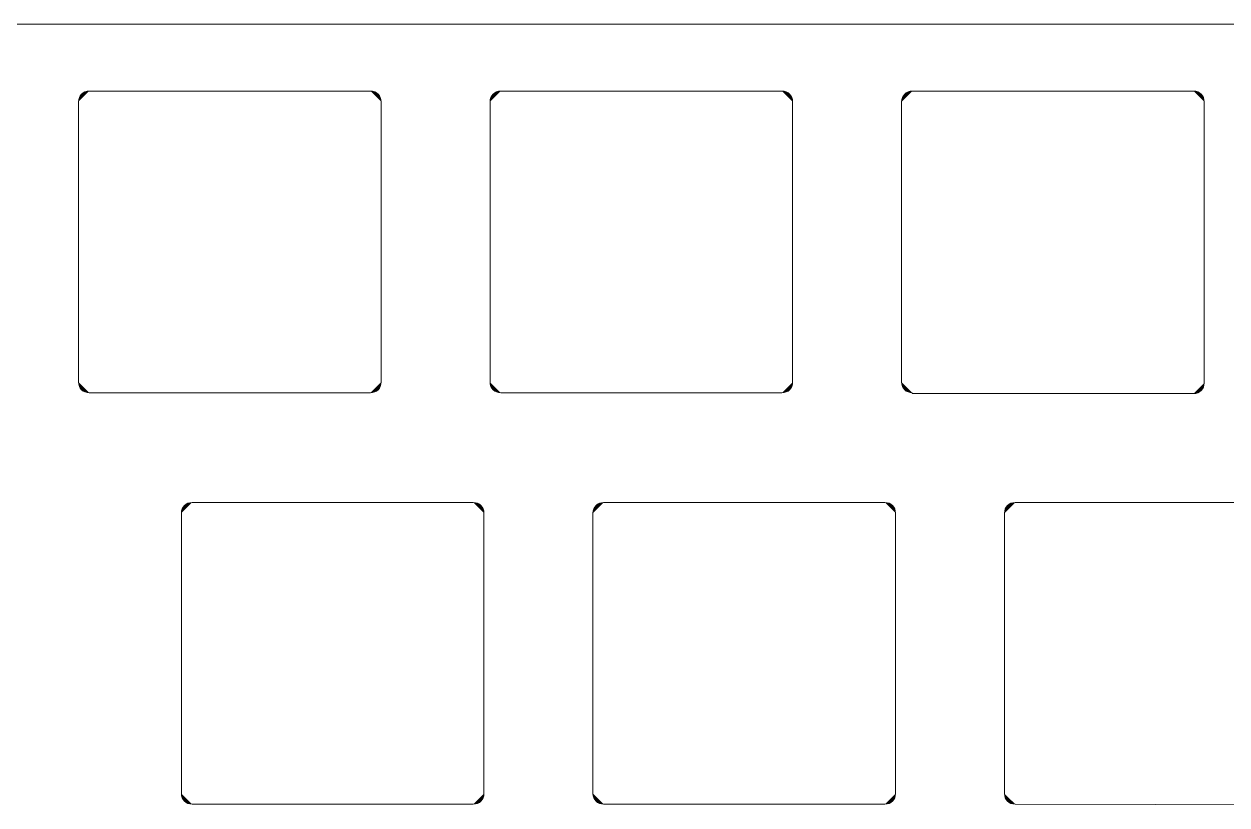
# Model space of a CAD drawing. Header units: millimetres. Extents: x 0 to 211, y 0 to 77.
# Drawn here: x 105.4 to 161.1, y 41.2 to 77.4 of the extents above; entities that cross this region are included whole.
import ezdxf

# ---------------------------------------------------------------- set-up
doc = ezdxf.new("R2010")
doc.units = ezdxf.units.MM
doc.header["$MEASUREMENT"] = 0
doc.layers.add('Layer 1', color=7, linetype='Continuous', lineweight=0)

# ---------------------------------------------------------------- blocks, each defined once
blk = doc.blocks.new('Block_1')
at = {"layer": 'Layer 1', "true_color": 0x2f2d31, "transparency": 33554687}
h = blk.add_hatch(color=250, dxfattribs=at)
h.dxf.hatch_style = 2
edge = h.paths.add_edge_path()
edge.add_spline(control_points=[(3.203, 77.395), (3.203, 77.395), (207.631, 77.395), (207.631, 77.395)], knot_values=[0, 0, 0, 0, 1, 1, 1, 1], degree=3, periodic=0)
edge.add_line((207.631, 77.395), (3.203, 77.395))
h = blk.add_hatch(color=250, dxfattribs=at)
h.dxf.hatch_style = 2
edge = h.paths.add_edge_path()
edge.add_spline(control_points=[(107.939, 73.798), (107.939, 74.08), (108.15, 74.292), (108.432, 74.292)], knot_values=[0, 0, 0, 0, 1, 1, 1, 1], degree=3, periodic=0)
edge.add_line((108.432, 74.292), (107.939, 73.798))
h = blk.add_hatch(color=250, dxfattribs=at)
h.dxf.hatch_style = 2
edge = h.paths.add_edge_path()
edge.add_spline(control_points=[(108.432, 74.292), (108.432, 74.292), (121.445, 74.292), (121.445, 74.292)], knot_values=[0, 0, 0, 0, 1, 1, 1, 1], degree=3, periodic=0)
edge.add_line((121.445, 74.292), (108.432, 74.292))
h = blk.add_hatch(color=250, dxfattribs=at)
h.dxf.hatch_style = 2
edge = h.paths.add_edge_path()
edge.add_spline(control_points=[(121.445, 74.292), (121.727, 74.292), (121.939, 74.08), (121.939, 73.798)], knot_values=[0, 0, 0, 0, 1, 1, 1, 1], degree=3, periodic=0)
edge.add_line((121.939, 73.798), (121.445, 74.292))
h = blk.add_hatch(color=250, dxfattribs=at)
h.dxf.hatch_style = 2
edge = h.paths.add_edge_path()
edge.add_spline(control_points=[(126.981, 73.798), (126.981, 74.08), (127.193, 74.292), (127.475, 74.292)], knot_values=[0, 0, 0, 0, 1, 1, 1, 1], degree=3, periodic=0)
edge.add_line((127.475, 74.292), (126.981, 73.798))
h = blk.add_hatch(color=250, dxfattribs=at)
h.dxf.hatch_style = 2
edge = h.paths.add_edge_path()
edge.add_spline(control_points=[(127.475, 74.292), (127.475, 74.292), (140.488, 74.292), (140.488, 74.292)], knot_values=[0, 0, 0, 0, 1, 1, 1, 1], degree=3, periodic=0)
edge.add_line((140.488, 74.292), (127.475, 74.292))
h = blk.add_hatch(color=250, dxfattribs=at)
h.dxf.hatch_style = 2
edge = h.paths.add_edge_path()
edge.add_spline(control_points=[(140.488, 74.292), (140.77, 74.292), (140.981, 74.08), (140.981, 73.798)], knot_values=[0, 0, 0, 0, 1, 1, 1, 1], degree=3, periodic=0)
edge.add_line((140.981, 73.798), (140.488, 74.292))
h = blk.add_hatch(color=250, dxfattribs=at)
h.dxf.hatch_style = 2
edge = h.paths.add_edge_path()
edge.add_spline(control_points=[(146.024, 73.798), (146.024, 74.08), (146.236, 74.292), (146.518, 74.292)], knot_values=[0, 0, 0, 0, 1, 1, 1, 1], degree=3, periodic=0)
edge.add_line((146.518, 74.292), (146.024, 73.798))
h = blk.add_hatch(color=250, dxfattribs=at)
h.dxf.hatch_style = 2
edge = h.paths.add_edge_path()
edge.add_spline(control_points=[(146.518, 74.292), (146.518, 74.292), (159.53, 74.292), (159.53, 74.292)], knot_values=[0, 0, 0, 0, 1, 1, 1, 1], degree=3, periodic=0)
edge.add_line((159.53, 74.292), (146.518, 74.292))
h = blk.add_hatch(color=250, dxfattribs=at)
h.dxf.hatch_style = 2
edge = h.paths.add_edge_path()
edge.add_spline(control_points=[(159.53, 74.292), (159.813, 74.292), (160.024, 74.08), (160.024, 73.798)], knot_values=[0, 0, 0, 0, 1, 1, 1, 1], degree=3, periodic=0)
edge.add_line((160.024, 73.798), (159.53, 74.292))
h = blk.add_hatch(color=250, dxfattribs=at)
h.dxf.hatch_style = 2
edge = h.paths.add_edge_path()
edge.add_spline(control_points=[(107.939, 60.821), (107.939, 60.821), (107.939, 73.798), (107.939, 73.798)], knot_values=[0, 0, 0, 0, 1, 1, 1, 1], degree=3, periodic=0)
edge.add_line((107.939, 73.798), (107.939, 60.821))
h = blk.add_hatch(color=250, dxfattribs=at)
h.dxf.hatch_style = 2
edge = h.paths.add_edge_path()
edge.add_spline(control_points=[(121.939, 73.798), (121.939, 73.798), (121.939, 60.821), (121.939, 60.821)], knot_values=[0, 0, 0, 0, 1, 1, 1, 1], degree=3, periodic=0)
edge.add_line((121.939, 60.821), (121.939, 73.798))
h = blk.add_hatch(color=250, dxfattribs=at)
h.dxf.hatch_style = 2
edge = h.paths.add_edge_path()
edge.add_spline(control_points=[(126.981, 60.821), (126.981, 60.821), (126.981, 73.798), (126.981, 73.798)], knot_values=[0, 0, 0, 0, 1, 1, 1, 1], degree=3, periodic=0)
edge.add_line((126.981, 73.798), (126.981, 60.821))
h = blk.add_hatch(color=250, dxfattribs=at)
h.dxf.hatch_style = 2
edge = h.paths.add_edge_path()
edge.add_spline(control_points=[(140.981, 73.798), (140.981, 73.798), (140.981, 60.821), (140.981, 60.821)], knot_values=[0, 0, 0, 0, 1, 1, 1, 1], degree=3, periodic=0)
edge.add_line((140.981, 60.821), (140.981, 73.798))
h = blk.add_hatch(color=250, dxfattribs=at)
h.dxf.hatch_style = 2
edge = h.paths.add_edge_path()
edge.add_spline(control_points=[(146.024, 60.821), (146.024, 60.821), (146.024, 73.798), (146.024, 73.798)], knot_values=[0, 0, 0, 0, 1, 1, 1, 1], degree=3, periodic=0)
edge.add_line((146.024, 73.798), (146.024, 60.821))
h = blk.add_hatch(color=250, dxfattribs=at)
h.dxf.hatch_style = 2
edge = h.paths.add_edge_path()
edge.add_spline(control_points=[(160.024, 73.798), (160.024, 73.798), (160.024, 60.786), (160.024, 60.786)], knot_values=[0, 0, 0, 0, 1, 1, 1, 1], degree=3, periodic=0)
edge.add_line((160.024, 60.786), (160.024, 73.798))
h = blk.add_hatch(color=250, dxfattribs=at)
h.dxf.hatch_style = 2
edge = h.paths.add_edge_path()
edge.add_spline(control_points=[(108.432, 60.327), (108.15, 60.327), (107.939, 60.539), (107.939, 60.821)], knot_values=[0, 0, 0, 0, 1, 1, 1, 1], degree=3, periodic=0)
edge.add_line((107.939, 60.821), (108.432, 60.327))
h = blk.add_hatch(color=250, dxfattribs=at)
h.dxf.hatch_style = 2
edge = h.paths.add_edge_path()
edge.add_spline(control_points=[(121.939, 60.821), (121.939, 60.539), (121.727, 60.327), (121.445, 60.327)], knot_values=[0, 0, 0, 0, 1, 1, 1, 1], degree=3, periodic=0)
edge.add_line((121.445, 60.327), (121.939, 60.821))
h = blk.add_hatch(color=250, dxfattribs=at)
h.dxf.hatch_style = 2
edge = h.paths.add_edge_path()
edge.add_spline(control_points=[(127.475, 60.327), (127.193, 60.327), (126.981, 60.539), (126.981, 60.821)], knot_values=[0, 0, 0, 0, 1, 1, 1, 1], degree=3, periodic=0)
edge.add_line((126.981, 60.821), (127.475, 60.327))
h = blk.add_hatch(color=250, dxfattribs=at)
h.dxf.hatch_style = 2
edge = h.paths.add_edge_path()
edge.add_spline(control_points=[(140.981, 60.821), (140.981, 60.539), (140.77, 60.327), (140.488, 60.327)], knot_values=[0, 0, 0, 0, 1, 1, 1, 1], degree=3, periodic=0)
edge.add_line((140.488, 60.327), (140.981, 60.821))
h = blk.add_hatch(color=250, dxfattribs=at)
h.dxf.hatch_style = 2
edge = h.paths.add_edge_path()
edge.add_spline(control_points=[(146.518, 60.327), (146.236, 60.327), (146.024, 60.539), (146.024, 60.821)], knot_values=[0, 0, 0, 0, 1, 1, 1, 1], degree=3, periodic=0)
edge.add_line((146.024, 60.821), (146.518, 60.327))
h = blk.add_hatch(color=250, dxfattribs=at)
h.dxf.hatch_style = 2
edge = h.paths.add_edge_path()
edge.add_spline(control_points=[(160.024, 60.786), (160.024, 60.504), (159.813, 60.292), (159.53, 60.292)], knot_values=[0, 0, 0, 0, 1, 1, 1, 1], degree=3, periodic=0)
edge.add_line((159.53, 60.292), (160.024, 60.786))
h = blk.add_hatch(color=250, dxfattribs=at)
h.dxf.hatch_style = 2
edge = h.paths.add_edge_path()
edge.add_spline(control_points=[(121.445, 60.327), (121.445, 60.327), (108.432, 60.327), (108.432, 60.327)], knot_values=[0, 0, 0, 0, 1, 1, 1, 1], degree=3, periodic=0)
edge.add_line((108.432, 60.327), (121.445, 60.327))
h = blk.add_hatch(color=250, dxfattribs=at)
h.dxf.hatch_style = 2
edge = h.paths.add_edge_path()
edge.add_spline(control_points=[(140.488, 60.327), (140.488, 60.327), (127.475, 60.327), (127.475, 60.327)], knot_values=[0, 0, 0, 0, 1, 1, 1, 1], degree=3, periodic=0)
edge.add_line((127.475, 60.327), (140.488, 60.327))
h = blk.add_hatch(color=250, dxfattribs=at)
h.dxf.hatch_style = 2
edge = h.paths.add_edge_path()
edge.add_spline(control_points=[(146.518, 60.292), (146.518, 60.292), (146.518, 60.327), (146.518, 60.327)], knot_values=[0, 0, 0, 0, 1, 1, 1, 1], degree=3, periodic=0)
edge.add_line((146.518, 60.327), (146.518, 60.292))
h = blk.add_hatch(color=250, dxfattribs=at)
h.dxf.hatch_style = 2
edge = h.paths.add_edge_path()
edge.add_spline(control_points=[(159.53, 60.292), (159.53, 60.292), (146.518, 60.292), (146.518, 60.292)], knot_values=[0, 0, 0, 0, 1, 1, 1, 1], degree=3, periodic=0)
edge.add_line((146.518, 60.292), (159.53, 60.292))
h = blk.add_hatch(color=250, dxfattribs=at)
h.dxf.hatch_style = 2
edge = h.paths.add_edge_path()
edge.add_spline(control_points=[(112.699, 54.756), (112.699, 55.038), (112.911, 55.249), (113.193, 55.249)], knot_values=[0, 0, 0, 0, 1, 1, 1, 1], degree=3, periodic=0)
edge.add_line((113.193, 55.249), (112.699, 54.756))
h = blk.add_hatch(color=250, dxfattribs=at)
h.dxf.hatch_style = 2
edge = h.paths.add_edge_path()
edge.add_spline(control_points=[(113.193, 55.249), (113.193, 55.249), (126.206, 55.249), (126.206, 55.249)], knot_values=[0, 0, 0, 0, 1, 1, 1, 1], degree=3, periodic=0)
edge.add_line((126.206, 55.249), (113.193, 55.249))
h = blk.add_hatch(color=250, dxfattribs=at)
h.dxf.hatch_style = 2
edge = h.paths.add_edge_path()
edge.add_spline(control_points=[(126.206, 55.249), (126.488, 55.249), (126.699, 55.038), (126.699, 54.756)], knot_values=[0, 0, 0, 0, 1, 1, 1, 1], degree=3, periodic=0)
edge.add_line((126.699, 54.756), (126.206, 55.249))
h = blk.add_hatch(color=250, dxfattribs=at)
h.dxf.hatch_style = 2
edge = h.paths.add_edge_path()
edge.add_spline(control_points=[(131.742, 54.756), (131.742, 55.038), (131.954, 55.249), (132.236, 55.249)], knot_values=[0, 0, 0, 0, 1, 1, 1, 1], degree=3, periodic=0)
edge.add_line((132.236, 55.249), (131.742, 54.756))
h = blk.add_hatch(color=250, dxfattribs=at)
h.dxf.hatch_style = 2
edge = h.paths.add_edge_path()
edge.add_spline(control_points=[(132.236, 55.249), (132.236, 55.249), (145.248, 55.249), (145.248, 55.249)], knot_values=[0, 0, 0, 0, 1, 1, 1, 1], degree=3, periodic=0)
edge.add_line((145.248, 55.249), (132.236, 55.249))
h = blk.add_hatch(color=250, dxfattribs=at)
h.dxf.hatch_style = 2
edge = h.paths.add_edge_path()
edge.add_spline(control_points=[(145.248, 55.249), (145.53, 55.249), (145.742, 55.038), (145.742, 54.756)], knot_values=[0, 0, 0, 0, 1, 1, 1, 1], degree=3, periodic=0)
edge.add_line((145.742, 54.756), (145.248, 55.249))
h = blk.add_hatch(color=250, dxfattribs=at)
h.dxf.hatch_style = 2
edge = h.paths.add_edge_path()
edge.add_spline(control_points=[(150.785, 54.756), (150.785, 55.038), (150.996, 55.249), (151.279, 55.249)], knot_values=[0, 0, 0, 0, 1, 1, 1, 1], degree=3, periodic=0)
edge.add_line((151.279, 55.249), (150.785, 54.756))
h = blk.add_hatch(color=250, dxfattribs=at)
h.dxf.hatch_style = 2
edge = h.paths.add_edge_path()
edge.add_spline(control_points=[(151.279, 55.249), (151.279, 55.249), (164.291, 55.249), (164.291, 55.249)], knot_values=[0, 0, 0, 0, 1, 1, 1, 1], degree=3, periodic=0)
edge.add_line((164.291, 55.249), (151.279, 55.249))
h = blk.add_hatch(color=250, dxfattribs=at)
h.dxf.hatch_style = 2
edge = h.paths.add_edge_path()
edge.add_spline(control_points=[(112.699, 41.778), (112.699, 41.778), (112.699, 54.756), (112.699, 54.756)], knot_values=[0, 0, 0, 0, 1, 1, 1, 1], degree=3, periodic=0)
edge.add_line((112.699, 54.756), (112.699, 41.778))
h = blk.add_hatch(color=250, dxfattribs=at)
h.dxf.hatch_style = 2
edge = h.paths.add_edge_path()
edge.add_spline(control_points=[(126.699, 54.756), (126.699, 54.756), (126.699, 41.778), (126.699, 41.778)], knot_values=[0, 0, 0, 0, 1, 1, 1, 1], degree=3, periodic=0)
edge.add_line((126.699, 41.778), (126.699, 54.756))
h = blk.add_hatch(color=250, dxfattribs=at)
h.dxf.hatch_style = 2
edge = h.paths.add_edge_path()
edge.add_spline(control_points=[(131.742, 41.778), (131.742, 41.778), (131.742, 54.756), (131.742, 54.756)], knot_values=[0, 0, 0, 0, 1, 1, 1, 1], degree=3, periodic=0)
edge.add_line((131.742, 54.756), (131.742, 41.778))
h = blk.add_hatch(color=250, dxfattribs=at)
h.dxf.hatch_style = 2
edge = h.paths.add_edge_path()
edge.add_spline(control_points=[(145.742, 54.756), (145.742, 54.756), (145.742, 41.778), (145.742, 41.778)], knot_values=[0, 0, 0, 0, 1, 1, 1, 1], degree=3, periodic=0)
edge.add_line((145.742, 41.778), (145.742, 54.756))
h = blk.add_hatch(color=250, dxfattribs=at)
h.dxf.hatch_style = 2
edge = h.paths.add_edge_path()
edge.add_spline(control_points=[(150.785, 41.778), (150.785, 41.778), (150.785, 54.756), (150.785, 54.756)], knot_values=[0, 0, 0, 0, 1, 1, 1, 1], degree=3, periodic=0)
edge.add_line((150.785, 54.756), (150.785, 41.778))
h = blk.add_hatch(color=250, dxfattribs=at)
h.dxf.hatch_style = 2
edge = h.paths.add_edge_path()
edge.add_spline(control_points=[(113.193, 41.285), (112.911, 41.285), (112.699, 41.496), (112.699, 41.778)], knot_values=[0, 0, 0, 0, 1, 1, 1, 1], degree=3, periodic=0)
edge.add_line((112.699, 41.778), (113.193, 41.285))
h = blk.add_hatch(color=250, dxfattribs=at)
h.dxf.hatch_style = 2
edge = h.paths.add_edge_path()
edge.add_spline(control_points=[(126.699, 41.778), (126.699, 41.496), (126.488, 41.285), (126.206, 41.285)], knot_values=[0, 0, 0, 0, 1, 1, 1, 1], degree=3, periodic=0)
edge.add_line((126.206, 41.285), (126.699, 41.778))
h = blk.add_hatch(color=250, dxfattribs=at)
h.dxf.hatch_style = 2
edge = h.paths.add_edge_path()
edge.add_spline(control_points=[(132.236, 41.285), (131.954, 41.285), (131.742, 41.496), (131.742, 41.778)], knot_values=[0, 0, 0, 0, 1, 1, 1, 1], degree=3, periodic=0)
edge.add_line((131.742, 41.778), (132.236, 41.285))
h = blk.add_hatch(color=250, dxfattribs=at)
h.dxf.hatch_style = 2
edge = h.paths.add_edge_path()
edge.add_spline(control_points=[(145.742, 41.778), (145.742, 41.496), (145.53, 41.285), (145.248, 41.285)], knot_values=[0, 0, 0, 0, 1, 1, 1, 1], degree=3, periodic=0)
edge.add_line((145.248, 41.285), (145.742, 41.778))
h = blk.add_hatch(color=250, dxfattribs=at)
h.dxf.hatch_style = 2
edge = h.paths.add_edge_path()
edge.add_spline(control_points=[(151.279, 41.285), (150.996, 41.285), (150.785, 41.496), (150.785, 41.778)], knot_values=[0, 0, 0, 0, 1, 1, 1, 1], degree=3, periodic=0)
edge.add_line((150.785, 41.778), (151.279, 41.285))
h = blk.add_hatch(color=250, dxfattribs=at)
h.dxf.hatch_style = 2
edge = h.paths.add_edge_path()
edge.add_spline(control_points=[(126.206, 41.285), (126.206, 41.285), (113.193, 41.285), (113.193, 41.285)], knot_values=[0, 0, 0, 0, 1, 1, 1, 1], degree=3, periodic=0)
edge.add_line((113.193, 41.285), (126.206, 41.285))
h = blk.add_hatch(color=250, dxfattribs=at)
h.dxf.hatch_style = 2
edge = h.paths.add_edge_path()
edge.add_spline(control_points=[(145.248, 41.285), (145.248, 41.285), (132.236, 41.285), (132.236, 41.285)], knot_values=[0, 0, 0, 0, 1, 1, 1, 1], degree=3, periodic=0)
edge.add_line((132.236, 41.285), (145.248, 41.285))
h = blk.add_hatch(color=250, dxfattribs=at)
h.dxf.hatch_style = 2
edge = h.paths.add_edge_path()
edge.add_spline(control_points=[(164.291, 41.249), (164.291, 41.249), (151.279, 41.285), (151.279, 41.285)], knot_values=[0, 0, 0, 0, 1, 1, 1, 1], degree=3, periodic=0)
edge.add_line((151.279, 41.285), (164.291, 41.249))
at = {"layer": 'Layer 1', "color": 250, "lineweight": 20, "true_color": 0x2f2d31}
for points in [[(3.203, 77.395), (3.203, 77.395), (207.631, 77.395), (207.631, 77.395)], [(107.939, 73.798), (107.939, 74.08), (108.15, 74.292), (108.432, 74.292)], [(108.432, 74.292), (108.432, 74.292), (121.445, 74.292), (121.445, 74.292)], [(121.445, 74.292), (121.727, 74.292), (121.939, 74.08), (121.939, 73.798)], [(126.981, 73.798), (126.981, 74.08), (127.193, 74.292), (127.475, 74.292)], [(127.475, 74.292), (127.475, 74.292), (140.488, 74.292), (140.488, 74.292)], [(140.488, 74.292), (140.77, 74.292), (140.981, 74.08), (140.981, 73.798)], [(146.024, 73.798), (146.024, 74.08), (146.236, 74.292), (146.518, 74.292)], [(146.518, 74.292), (146.518, 74.292), (159.53, 74.292), (159.53, 74.292)], [(159.53, 74.292), (159.813, 74.292), (160.024, 74.08), (160.024, 73.798)], [(107.939, 60.821), (107.939, 60.821), (107.939, 73.798), (107.939, 73.798)], [(121.939, 73.798), (121.939, 73.798), (121.939, 60.821), (121.939, 60.821)], [(126.981, 60.821), (126.981, 60.821), (126.981, 73.798), (126.981, 73.798)], [(140.981, 73.798), (140.981, 73.798), (140.981, 60.821), (140.981, 60.821)], [(146.024, 60.821), (146.024, 60.821), (146.024, 73.798), (146.024, 73.798)], [(160.024, 73.798), (160.024, 73.798), (160.024, 60.786), (160.024, 60.786)], [(108.432, 60.327), (108.15, 60.327), (107.939, 60.539), (107.939, 60.821)], [(121.939, 60.821), (121.939, 60.539), (121.727, 60.327), (121.445, 60.327)], [(127.475, 60.327), (127.193, 60.327), (126.981, 60.539), (126.981, 60.821)], [(140.981, 60.821), (140.981, 60.539), (140.77, 60.327), (140.488, 60.327)], [(146.518, 60.327), (146.236, 60.327), (146.024, 60.539), (146.024, 60.821)], [(160.024, 60.786), (160.024, 60.504), (159.813, 60.292), (159.53, 60.292)], [(121.445, 60.327), (121.445, 60.327), (108.432, 60.327), (108.432, 60.327)], [(140.488, 60.327), (140.488, 60.327), (127.475, 60.327), (127.475, 60.327)], [(146.518, 60.292), (146.518, 60.292), (146.518, 60.327), (146.518, 60.327)], [(159.53, 60.292), (159.53, 60.292), (146.518, 60.292), (146.518, 60.292)], [(112.699, 54.756), (112.699, 55.038), (112.911, 55.249), (113.193, 55.249)], [(113.193, 55.249), (113.193, 55.249), (126.206, 55.249), (126.206, 55.249)], [(126.206, 55.249), (126.488, 55.249), (126.699, 55.038), (126.699, 54.756)], [(131.742, 54.756), (131.742, 55.038), (131.954, 55.249), (132.236, 55.249)], [(132.236, 55.249), (132.236, 55.249), (145.248, 55.249), (145.248, 55.249)], [(145.248, 55.249), (145.53, 55.249), (145.742, 55.038), (145.742, 54.756)], [(150.785, 54.756), (150.785, 55.038), (150.996, 55.249), (151.279, 55.249)], [(151.279, 55.249), (151.279, 55.249), (164.291, 55.249), (164.291, 55.249)], [(112.699, 41.778), (112.699, 41.778), (112.699, 54.756), (112.699, 54.756)], [(126.699, 54.756), (126.699, 54.756), (126.699, 41.778), (126.699, 41.778)], [(131.742, 41.778), (131.742, 41.778), (131.742, 54.756), (131.742, 54.756)], [(145.742, 54.756), (145.742, 54.756), (145.742, 41.778), (145.742, 41.778)], [(150.785, 41.778), (150.785, 41.778), (150.785, 54.756), (150.785, 54.756)], [(113.193, 41.285), (112.911, 41.285), (112.699, 41.496), (112.699, 41.778)], [(126.699, 41.778), (126.699, 41.496), (126.488, 41.285), (126.206, 41.285)], [(132.236, 41.285), (131.954, 41.285), (131.742, 41.496), (131.742, 41.778)], [(145.742, 41.778), (145.742, 41.496), (145.53, 41.285), (145.248, 41.285)], [(151.279, 41.285), (150.996, 41.285), (150.785, 41.496), (150.785, 41.778)], [(126.206, 41.285), (126.206, 41.285), (113.193, 41.285), (113.193, 41.285)], [(145.248, 41.285), (145.248, 41.285), (132.236, 41.285), (132.236, 41.285)], [(164.291, 41.249), (164.291, 41.249), (151.279, 41.285), (151.279, 41.285)]]:
    blk.add_open_spline(points, degree=3, dxfattribs=at)

msp = doc.modelspace()

# ---------------------------------------------------------------- block references
at = {"layer": 'Layer 1'}
msp.add_blockref('Block_1', (0, 0), dxfattribs=at)

doc.saveas('drawing.dxf')
